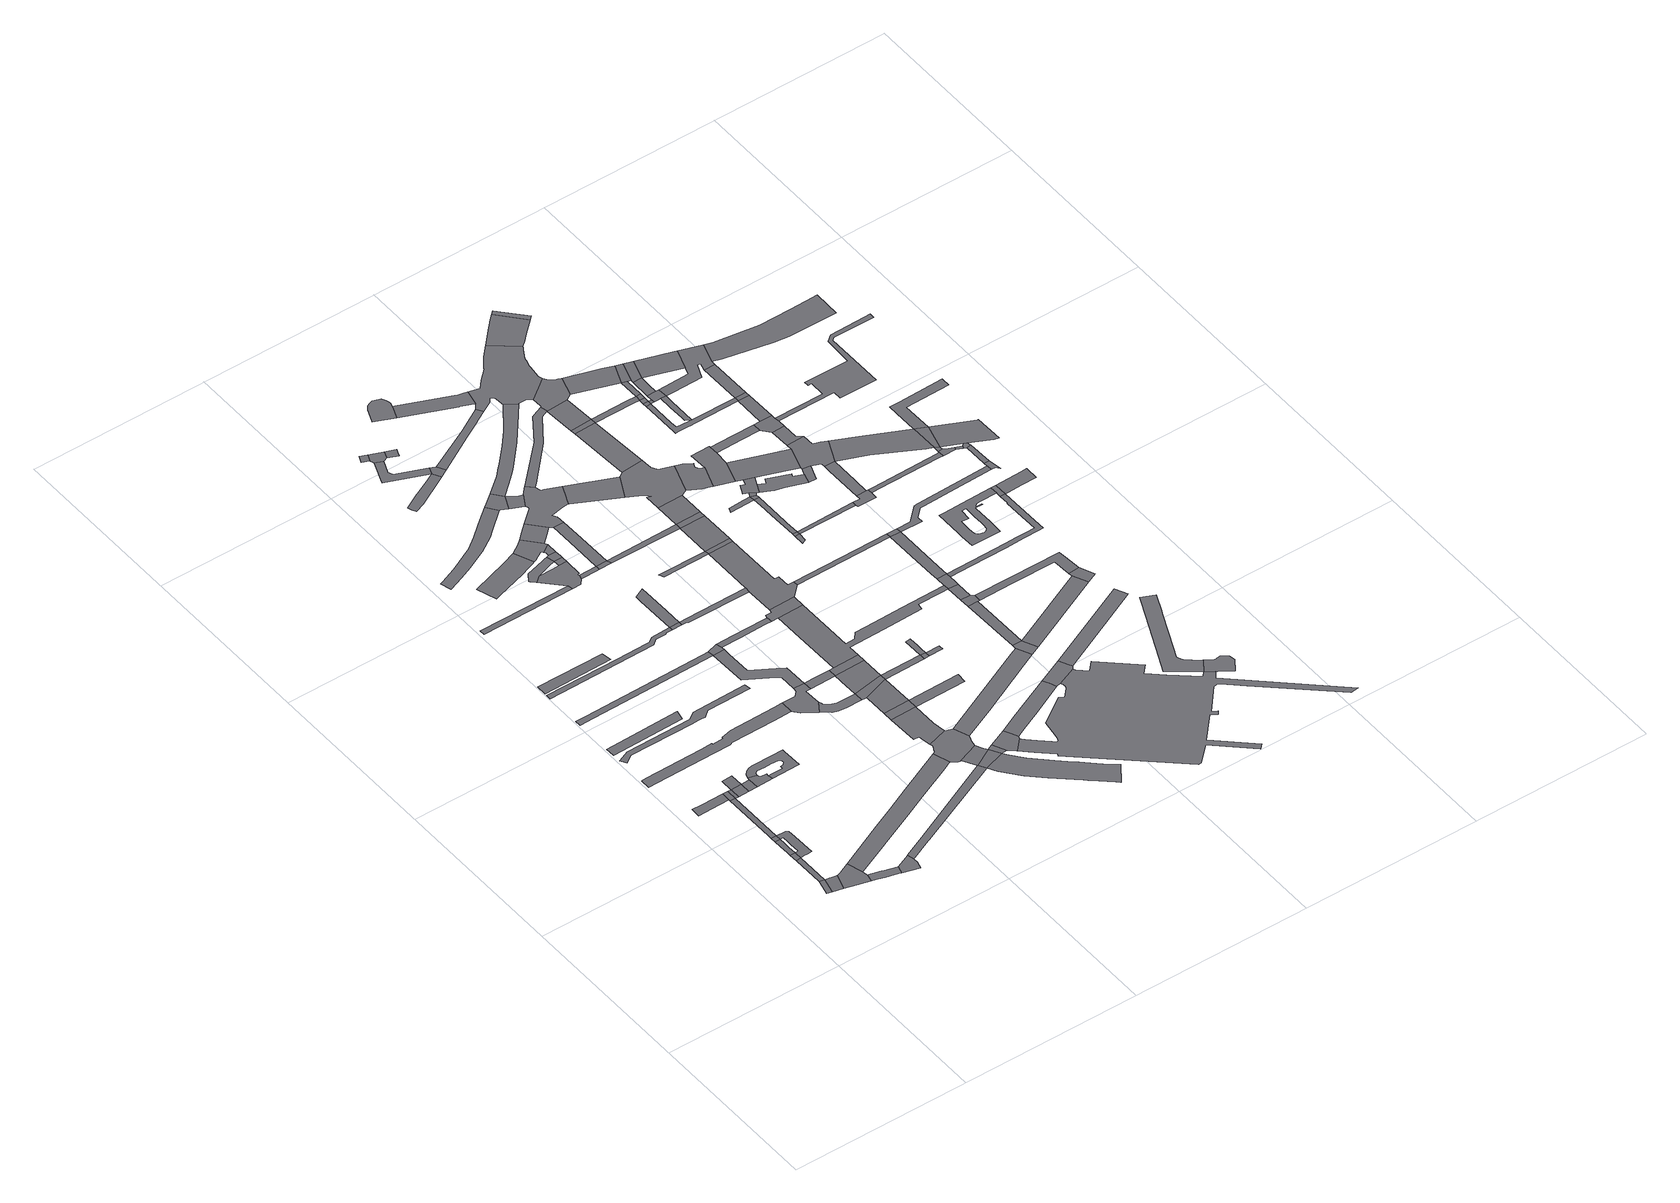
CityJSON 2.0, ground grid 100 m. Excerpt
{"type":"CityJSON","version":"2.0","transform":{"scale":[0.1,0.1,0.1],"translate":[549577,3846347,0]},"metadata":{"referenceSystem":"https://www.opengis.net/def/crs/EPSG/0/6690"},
"CityObjects":{
"road1":{"type":"Road","geometry":[{"type":"MultiSurface","lod":"1","boundaries":[[[0,1,2,3]]]}]},
"road2":{"type":"Road","attributes":{"RoadStructureAttribute.sectionType":"1"},"geometry":[{"type":"MultiSurface","lod":"1","boundaries":[[[4,5,6,3,2,7,8,9]]]}]},
"road3":{"type":"Road","attributes":{"RoadStructureAttribute.sectionType":"1"},"geometry":[{"type":"MultiSurface","lod":"1","boundaries":[[[10,11,0,3]]]}]},
"road4":{"type":"Road","geometry":[{"type":"MultiSurface","lod":"1","boundaries":[[[12,11,10,13]]]}]},
"road5":{"type":"Road","attributes":{"RoadStructureAttribute.sectionType":"1"},"geometry":[{"type":"MultiSurface","lod":"1","boundaries":[[[14,15,16,17,18,19,20,21,12,13]]]}]},
"road6":{"type":"Road","geometry":[{"type":"MultiSurface","lod":"1","boundaries":[[[22,23,24,9,8,25,26,27,28,29,30]]]}]},
"road7":{"type":"Road","geometry":[{"type":"MultiSurface","lod":"1","boundaries":[[[31,32,19,18]]]}]},
"road8":{"type":"Road","attributes":{"RoadStructureAttribute.sectionType":"1"},"geometry":[{"type":"MultiSurface","lod":"1","boundaries":[[[33,34,35,36,37,38]]]}]},
"road9":{"type":"Road","geometry":[{"type":"MultiSurface","lod":"1","boundaries":[[[39,40,41,42,43,44,45,31,18,46,47,48,49,50,13,10]]]}]},
"road10":{"type":"Road","attributes":{"RoadStructureAttribute.sectionType":"1"},"geometry":[{"type":"MultiSurface","lod":"1","boundaries":[[[51,52,53,32,31]]]}]},
"road11":{"type":"Road","geometry":[{"type":"MultiSurface","lod":"1","boundaries":[[[38,37,52,51,54]]]}]},
"road12":{"type":"Road","attributes":{"RoadStructureAttribute.sectionType":"1"},"geometry":[{"type":"MultiSurface","lod":"1","boundaries":[[[55,56,57,28,27,58,59,60,61,62]]]}]},
"road13":{"type":"Road","attributes":{"RoadStructureAttribute.sectionType":"1"},"geometry":[{"type":"MultiSurface","lod":"1","boundaries":[[[54,51,63,64]]]}]},
"road14":{"type":"Road","geometry":[{"type":"MultiSurface","lod":"1","boundaries":[[[64,63,65,66]]]}]},
"road15":{"type":"Road","geometry":[{"type":"MultiSurface","lod":"1","boundaries":[[[67,68,64,66]]]}]},
"road16":{"type":"Road","geometry":[{"type":"MultiSurface","lod":"1","boundaries":[[[69,70,71,72]]]}]},
"road17":{"type":"Road","attributes":{"RoadStructureAttribute.sectionType":"1"},"geometry":[{"type":"MultiSurface","lod":"1","boundaries":[[[66,65,73,74]]]}]},
"road18":{"type":"Road","geometry":[{"type":"MultiSurface","lod":"1","boundaries":[[[75,76,62,61,77,78,79]]]}]},
"road19":{"type":"Road","geometry":[{"type":"MultiSurface","lod":"1","boundaries":[[[80,74,73,81,82,83,84,85,86]]]}]},
"road20":{"type":"Road","attributes":{"RoadStructureAttribute.sectionType":"1"},"geometry":[{"type":"MultiSurface","lod":"1","boundaries":[[[87,88,89,90,91,92,93,94,95,96,97,98,99,100,101,102,103]]]}]},
"road21":{"type":"Road","geometry":[{"type":"MultiSurface","lod":"1","boundaries":[[[104,105,106,107]]]}]},
"road22":{"type":"Road","attributes":{"RoadStructureAttribute.sectionType":"1"},"geometry":[{"type":"MultiSurface","lod":"1","boundaries":[[[108,109,110,111,112,113,114,115,116,117,80,86,118,119,120,121,122,123,124,125,126,127,128,129,130,131,82,81]]]}]},
"road23":{"type":"Road","attributes":{"RoadStructureAttribute.sectionType":"1"},"geometry":[{"type":"MultiSurface","lod":"1","boundaries":[[[132,133,134,135,136,137,138,139,140,141,142,143,144]]]}]},
"road24":{"type":"Road","attributes":{"RoadStructureAttribute.sectionType":"1"},"geometry":[{"type":"MultiSurface","lod":"1","boundaries":[[[145,146,147,148,149,150,151]]]}]},
"road25":{"type":"Road","attributes":{"RoadStructureAttribute.sectionType":"1"},"geometry":[{"type":"MultiSurface","lod":"1","boundaries":[[[152,153,154,155,22,30,156,157,158,159]]]}]},
"road26":{"type":"Road","attributes":{"RoadStructureAttribute.sectionType":"1"},"geometry":[{"type":"MultiSurface","lod":"1","boundaries":[[[160,161,162,163,164,165,166,167,168,169,170,171,172]]]}]},
"road27":{"type":"Road","attributes":{"RoadStructureAttribute.sectionType":"1"},"geometry":[{"type":"MultiSurface","lod":"1","boundaries":[[[173,174,175,176,177]]]}]},
"road28":{"type":"Road","attributes":{"RoadStructureAttribute.sectionType":"1"},"geometry":[{"type":"MultiSurface","lod":"1","boundaries":[[[178,179,180,75,79,181,182,183,184,185,186]]]}]},
"road29":{"type":"Road","attributes":{"RoadStructureAttribute.sectionType":"1"},"geometry":[{"type":"MultiSurface","lod":"1","boundaries":[[[187,188,189,190,191,192,193,194,195,196,197]]]}]},
"road30":{"type":"Road","attributes":{"RoadStructureAttribute.sectionType":"1"},"geometry":[{"type":"MultiSurface","lod":"1","boundaries":[[[198,199,200,201,202,203,204,205,206,207,208,209,210,211,212]]]}]},
"road31":{"type":"Road","geometry":[{"type":"MultiSurface","lod":"1","boundaries":[[[213,214,215,216,217,218,219,220,221,222,223,224,225]]]}]},
"road32":{"type":"Road","geometry":[{"type":"MultiSurface","lod":"1","boundaries":[[[226,221,220,177,176,175,227,228,229,230,231,232,233]]]}]},
"road33":{"type":"Road","geometry":[{"type":"MultiSurface","lod":"1","boundaries":[[[234,235,236,87,103,237,238,239,240,241,242,243]]]}]},
"road34":{"type":"Road","geometry":[{"type":"MultiSurface","lod":"1","boundaries":[[[244,145,151,245,246]]]}]},
"road35":{"type":"Road","attributes":{"RoadStructureAttribute.sectionType":"1"},"geometry":[{"type":"MultiSurface","lod":"1","boundaries":[[[151,247,248,249,234,243,250,251,252,253,245]]]}]},
"road36":{"type":"Road","geometry":[{"type":"MultiSurface","lod":"1","boundaries":[[[254,160,172,255]]]}]},
"road37":{"type":"Road","geometry":[{"type":"MultiSurface","lod":"1","boundaries":[[[256,257,258,259,187,197,260,261,262,263,264,265,266,267]]]}]},
"road38":{"type":"Road","attributes":{"RoadStructureAttribute.sectionType":"1"},"geometry":[{"type":"MultiSurface","lod":"1","boundaries":[[[268,269,270,271,272,273,240,239,274,275,276,277,278,279]]]}]},
"road39":{"type":"Road","attributes":{"RoadStructureAttribute.sectionType":"1"},"geometry":[{"type":"MultiSurface","lod":"1","boundaries":[[[225,280,233,232,281]]]}]},
"road40":{"type":"Road","attributes":{"RoadStructureAttribute.sectionType":"1"},"geometry":[{"type":"MultiSurface","lod":"1","boundaries":[[[282,283,284,285,286,287,288,289,290,291]]]}]},
"road41":{"type":"Road","geometry":[{"type":"MultiSurface","lod":"1","boundaries":[[[292,213,225,281,293,294]]]}]},
"road42":{"type":"Road","geometry":[{"type":"MultiSurface","lod":"1","boundaries":[[[295,296,297,298,160,254]]]}]},
"road43":{"type":"Road","attributes":{"RoadStructureAttribute.sectionType":"1"},"geometry":[{"type":"MultiSurface","lod":"1","boundaries":[[[299,300,301,302,303]]]}]},
"road44":{"type":"Road","attributes":{"RoadStructureAttribute.sectionType":"1"},"geometry":[{"type":"MultiSurface","lod":"1","boundaries":[[[304,229,228,305,306,307]]]}]},
"road45":{"type":"Road","attributes":{"RoadStructureAttribute.sectionType":"1"},"geometry":[{"type":"MultiSurface","lod":"1","boundaries":[[[266,265,308,292,294]]]}]},
"road46":{"type":"Road","attributes":{"RoadStructureAttribute.sectionType":"1"},"geometry":[{"type":"MultiSurface","lod":"1","boundaries":[[[309,310,311,282,312,313,314,315]]]}]},
"road47":{"type":"Road","attributes":{"RoadStructureAttribute.sectionType":"1"},"geometry":[{"type":"MultiSurface","lod":"1","boundaries":[[[303,302,309,315,316,317]]]}]},
"road48":{"type":"Road","attributes":{"RoadStructureAttribute.sectionType":"1"},"geometry":[{"type":"MultiSurface","lod":"1","boundaries":[[[318,319,243,242,320,321]]]}]},
"road49":{"type":"Road","geometry":[{"type":"MultiSurface","lod":"1","boundaries":[[[322,323,256,267,324,325,326]]]}]},
"road50":{"type":"Road","geometry":[{"type":"MultiSurface","lod":"1","boundaries":[[[327,328,329,330,331,332,333,334,152,159,335,336,337,338,339,340,341,342,343,344,345]]]}]},
"road51":{"type":"Road","attributes":{"RoadStructureAttribute.sectionType":"1"},"geometry":[{"type":"MultiSurface","lod":"1","boundaries":[[[346,340,339,347,348,178,349]]]}]},
"road52":{"type":"Road","attributes":{"RoadStructureAttribute.sectionType":"1"},"geometry":[{"type":"MultiSurface","lod":"1","boundaries":[[[350,351,352,353,354,355,330,329]]]}]},
"road53":{"type":"Road","geometry":[{"type":"MultiSurface","lod":"1","boundaries":[[[304,307,356,357]]]}]},
"road54":{"type":"Road","geometry":[{"type":"MultiSurface","lod":"1","boundaries":[[[349,178,186,358]]]}]},
"road55":{"type":"Road","geometry":[{"type":"MultiSurface","lod":"1","boundaries":[[[359,360,361,317,316]]]}]},
"road56":{"type":"Road","attributes":{"RoadStructureAttribute.sectionType":"1"},"geometry":[{"type":"MultiSurface","lod":"1","boundaries":[[[362,363,244,246,364,365,366,367]]]}]},
"road57":{"type":"Road","geometry":[{"type":"MultiSurface","lod":"1","boundaries":[[[368,352,351,369]]]}]},
"road58":{"type":"Road","geometry":[{"type":"MultiSurface","lod":"1","boundaries":[[[370,371,198,212,372,373,374]]]}]},
"road59":{"type":"Road","attributes":{"RoadStructureAttribute.sectionType":"1"},"geometry":[{"type":"MultiSurface","lod":"1","boundaries":[[[375,376,377,378,304,357]]]}]},
"road60":{"type":"Road","geometry":[{"type":"MultiSurface","lod":"1","boundaries":[[[312,282,291,379,380]]]}]},
"road61":{"type":"Road","attributes":{"RoadStructureAttribute.sectionType":"1"},"geometry":[{"type":"MultiSurface","lod":"1","boundaries":[[[381,382,383,368,369]]]}]},
"road62":{"type":"Road","geometry":[{"type":"MultiSurface","lod":"1","boundaries":[[[384,279,278,385,382,381]]]}]},
"road63":{"type":"Road","attributes":{"RoadStructureAttribute.sectionType":"1"},"geometry":[{"type":"MultiSurface","lod":"1","boundaries":[[[386,254,255,387,388,389,390,391]]]}]},
"road64":{"type":"Road","attributes":{"RoadStructureAttribute.sectionType":"1"},"geometry":[{"type":"MultiSurface","lod":"1","boundaries":[[[392,349,358,393]]]}]},
"road65":{"type":"Road","attributes":{"RoadStructureAttribute.sectionType":"1"},"geometry":[{"type":"MultiSurface","lod":"1","boundaries":[[[321,394,395,279,384,396]]]}]},
"road66":{"type":"Road","geometry":[{"type":"MultiSurface","lod":"1","boundaries":[[[397,398,374,373,399,400]]]}]},
"road67":{"type":"Road","geometry":[{"type":"MultiSurface","lod":"1","boundaries":[[[401,318,321,396,402]]]}]},
"road68":{"type":"Road","attributes":{"RoadStructureAttribute.sectionType":"1"},"geometry":[{"type":"MultiSurface","lod":"1","boundaries":[[[403,404,405,406,407,408,409,410,411,358,186,412,413,414,415,416,417,418,419,420,421]]]}]},
"road69":{"type":"Road","geometry":[{"type":"MultiSurface","lod":"1","boundaries":[[[422,423,392,393,424,425,426]]]}]},
"road70":{"type":"Road","geometry":[{"type":"MultiSurface","lod":"1","boundaries":[[[427,400,399,428,429,430,431,432,322,326,377,376,433,434,435,436,437,438,439,440,441,442,443]]]}]},
"road71":{"type":"Road","geometry":[{"type":"MultiSurface","lod":"1","boundaries":[[[444,445,446,447,448,449,450,451,452,453,454]]]}]},
"road72":{"type":"Road","attributes":{"RoadStructureAttribute.sectionType":"1"},"geometry":[{"type":"MultiSurface","lod":"1","boundaries":[[[455,357,356,456,457,458]]]}]},
"road73":{"type":"Road","geometry":[{"type":"MultiSurface","lod":"1","boundaries":[[[459,460,461,462]]]}]},
"road74":{"type":"Road","geometry":[{"type":"MultiSurface","lod":"1","boundaries":[[[463,464,369,351]]]}]},
"road75":{"type":"Road","geometry":[{"type":"MultiSurface","lod":"1","boundaries":[[[465,466,467,367,366,468,469,470]]]}]},
"road76":{"type":"Road","attributes":{"RoadStructureAttribute.sectionType":"1"},"geometry":[{"type":"MultiSurface","lod":"1","boundaries":[[[384,381,471,472]]]}]},
"road77":{"type":"Road","attributes":{"RoadStructureAttribute.sectionType":"1"},"geometry":[{"type":"MultiSurface","lod":"1","boundaries":[[[473,474,475,476,477,478,380,379,479,480,481,482]]]}]},
"road78":{"type":"Road","attributes":{"RoadStructureAttribute.sectionType":"1"},"geometry":[{"type":"MultiSurface","lod":"1","boundaries":[[[483,484,485,486,487,488,370,374,489,490,491,492,493,494,495]]]}]},
"road79":{"type":"Road","attributes":{"RoadStructureAttribute.sectionType":"1"},"geometry":[{"type":"MultiSurface","lod":"1","boundaries":[[[440,439,438,437,496,497,498]]]}]},
"road80":{"type":"Road","geometry":[{"type":"MultiSurface","lod":"1","boundaries":[[[461,391,390,499,465,470,500,501,502,503,504,505]]]}]},
"road81":{"type":"Road","attributes":{"RoadStructureAttribute.sectionType":"1"},"geometry":[{"type":"MultiSurface","lod":"1","boundaries":[[[506,507,345,344,508,509,510,511]]]}]},
"road82":{"type":"Road","attributes":{"RoadStructureAttribute.sectionType":"1"},"geometry":[{"type":"MultiSurface","lod":"1","boundaries":[[[512,513,514,450,449,515,516,517,518,519,520,521,522]]]}]},
"road83":{"type":"Road","geometry":[{"type":"MultiSurface","lod":"1","boundaries":[[[472,471,523,524]]]}]},
"road84":{"type":"Road","attributes":{"RoadStructureAttribute.sectionType":"1"},"geometry":[{"type":"MultiSurface","lod":"1","boundaries":[[[525,526,527,528,529,423,422,426,530,531,532,533]]]}]},
"road85":{"type":"Road","geometry":[{"type":"MultiSurface","lod":"1","boundaries":[[[534,535,536,537,472,524]]]}]},
"road86":{"type":"Road","geometry":[{"type":"MultiSurface","lod":"1","boundaries":[[[462,461,505,538]]]}]},
"road87":{"type":"Road","attributes":{"RoadStructureAttribute.sectionType":"1"},"geometry":[{"type":"MultiSurface","lod":"1","boundaries":[[[539,540,541,542,543,544,427,443,545,546,547,548,549]]]}]},
"road88":{"type":"Road","attributes":{"RoadStructureAttribute.sectionType":"1"},"geometry":[{"type":"MultiSurface","lod":"1","boundaries":[[[550,551,524,523]]]}]},
"road89":{"type":"Road","attributes":{"RoadStructureAttribute.sectionType":"1"},"geometry":[{"type":"MultiSurface","lod":"1","boundaries":[[[458,462,538,552]]]}]},
"road90":{"type":"Road","geometry":[{"type":"MultiSurface","lod":"1","boundaries":[[[455,458,552,553]]]}]},
"road91":{"type":"Road","attributes":{"RoadStructureAttribute.sectionType":"1"},"geometry":[{"type":"MultiSurface","lod":"1","boundaries":[[[468,554,401,402,555,556,557,558,559,560,561,562,563,564,565,566,469]]]}]},
"road92":{"type":"Road","attributes":{"RoadStructureAttribute.sectionType":"1"},"geometry":[{"type":"MultiSurface","lod":"1","boundaries":[[[567,455,553,568]]]}]},
"road93":{"type":"Road","geometry":[{"type":"MultiSurface","lod":"1","boundaries":[[[569,570,571,572,573,574,575,498,497,576,577,578,579,567,568,580,581]]]}]},
"road94":{"type":"Road","attributes":{"RoadStructureAttribute.sectionType":"1"},"geometry":[{"type":"MultiSurface","lod":"1","boundaries":[[[582,583,573,572]]]}]},
"road95":{"type":"Road","geometry":[{"type":"MultiSurface","lod":"1","boundaries":[[[584,585,527,526,525,533,586,587,588]]]}]},
"road96":{"type":"Road","attributes":{"RoadStructureAttribute.sectionType":"1"},"geometry":[{"type":"MultiSurface","lod":"1","boundaries":[[[501,500,589,590]]]}]},
"road97":{"type":"Road","geometry":[{"type":"MultiSurface","lod":"1","boundaries":[[[591,592,593,594]]]}]},
"road98":{"type":"Road","geometry":[{"type":"MultiSurface","lod":"1","boundaries":[[[595,596,583,582]]]}]},
"road99":{"type":"Road","geometry":[{"type":"MultiSurface","lod":"1","boundaries":[[[597,598,594,593]]]}]},
"road100":{"type":"Road","geometry":[{"type":"MultiSurface","lod":"1","boundaries":[[[599,600,601,602,603,604]]]}]},
"road101":{"type":"Road","attributes":{"RoadStructureAttribute.sectionType":"1"},"geometry":[{"type":"MultiSurface","lod":"1","boundaries":[[[605,606,596,595]]]}]},
"road102":{"type":"Road","geometry":[{"type":"MultiSurface","lod":"1","boundaries":[[[607,608,506,511,609]]]}]},
"road103":{"type":"Road","attributes":{"RoadStructureAttribute.sectionType":"1"},"geometry":[{"type":"MultiSurface","lod":"1","boundaries":[[[610,611,612,613,614,615,616,617,618,581,580,619,620,621,622]]]}]},
"road104":{"type":"Road","geometry":[{"type":"MultiSurface","lod":"1","boundaries":[[[623,624,625,626,627,628,522,521,473,482,629,630,631,632,633,634,483,495,635,636,637,638,639,640,641,642,643,644,645,646,647,648]]]}]},
"road105":{"type":"Road","attributes":{"RoadStructureAttribute.sectionType":"1"},"geometry":[{"type":"MultiSurface","lod":"1","boundaries":[[[604,649,650,598,597,651,652,653]]]}]},
"road106":{"type":"Road","attributes":{"RoadStructureAttribute.sectionType":"1"},"geometry":[{"type":"MultiSurface","lod":"1","boundaries":[[[654,655,608,607]]]}]},
"road107":{"type":"Road","geometry":[{"type":"MultiSurface","lod":"1","boundaries":[[[599,604,653,656,657]]]}]},
"road108":{"type":"Road","geometry":[{"type":"MultiSurface","lod":"1","boundaries":[[[658,659,660,661,662,639,638,637,663,664,539,549,606,605,665,666,667]]]}]},
"road109":{"type":"Road","attributes":{"RoadStructureAttribute.sectionType":"1"},"geometry":[{"type":"MultiSurface","lod":"1","boundaries":[[[668,599,657,669]]]}]},
"road110":{"type":"Road","geometry":[{"type":"MultiSurface","lod":"1","boundaries":[[[670,671,672,673,674,675,676,587,586,677,678,679,680,681,682,683,684,685,686,687,688,689,690,425,424,691,692,693,694,695,696,697,698,699,700,701,702,703,704,705,706,707,708,709,710,711,712,713]]]}]},
"road111":{"type":"Road","geometry":[{"type":"MultiSurface","lod":"1","boundaries":[[[714,715,655,654,716,717]]]}]},
"road112":{"type":"Road","attributes":{"RoadStructureAttribute.sectionType":"1"},"geometry":[{"type":"MultiSurface","lod":"1","boundaries":[[[718,719,622,621,720,721,722,723]]]}]},
"road113":{"type":"Road","geometry":[{"type":"MultiSurface","lod":"1","boundaries":[[[724,725,726,727,668,669,728,729,730]]]}]},
"road114":{"type":"Road","attributes":{"RoadStructureAttribute.sectionType":"1"},"geometry":[{"type":"MultiSurface","lod":"1","boundaries":[[[560,715,714,731]]]}]},
"road115":{"type":"Road","geometry":[{"type":"MultiSurface","lod":"1","boundaries":[[[732,733,561,560,731,734,735]]]}]},
"road116":{"type":"Road","attributes":{"RoadStructureAttribute.sectionType":"1"},"geometry":[{"type":"MultiSurface","lod":"1","boundaries":[[[736,597,593,737]]]}]},
"road117":{"type":"Road","attributes":{"RoadStructureAttribute.sectionType":"1"},"geometry":[{"type":"MultiSurface","lod":"1","boundaries":[[[738,739,595,582,740,741]]]}]},
"road118":{"type":"Road","attributes":{"RoadStructureAttribute.sectionType":"1"},"geometry":[{"type":"MultiSurface","lod":"1","boundaries":[[[589,742,743,733,732,744,745,746]]]}]},
"road119":{"type":"Road","geometry":[{"type":"MultiSurface","lod":"1","boundaries":[[[747,748,749,750,729,728,751,752,753,754]]]}]},
"road120":{"type":"Road","attributes":{"RoadStructureAttribute.sectionType":"1"},"geometry":[{"type":"MultiSurface","lod":"1","boundaries":[[[755,667,666,756,757,758,759]]]}]},
"road121":{"type":"Road","geometry":[{"type":"MultiSurface","lod":"1","boundaries":[[[590,589,746,760]]]}]},
"road122":{"type":"Road","geometry":[{"type":"MultiSurface","lod":"1","boundaries":[[[761,721,720,724,730,762,763,764]]]}]},
"road123":{"type":"Road","geometry":[{"type":"MultiSurface","lod":"1","boundaries":[[[765,766,767,768]]]}]},
"road124":{"type":"Road","attributes":{"RoadStructureAttribute.sectionType":"1"},"geometry":[{"type":"MultiSurface","lod":"1","boundaries":[[[769,607,609,770]]]}]},
"road125":{"type":"Road","attributes":{"RoadStructureAttribute.sectionType":"1"},"geometry":[{"type":"MultiSurface","lod":"1","boundaries":[[[771,772,773,623,648,774,775,776]]]}]},
"road126":{"type":"Road","attributes":{"RoadStructureAttribute.sectionType":"1"},"geometry":[{"type":"MultiSurface","lod":"1","boundaries":[[[741,766,765,777]]]}]},
"road127":{"type":"Road","geometry":[{"type":"MultiSurface","lod":"1","boundaries":[[[738,741,777,778]]]}]},
"road128":{"type":"Road","attributes":{"RoadStructureAttribute.sectionType":"1"},"geometry":[{"type":"MultiSurface","lod":"1","boundaries":[[[779,585,584,588,780]]]}]},
"road129":{"type":"Road","geometry":[{"type":"MultiSurface","lod":"1","boundaries":[[[765,768,781,782]]]}]},
"road130":{"type":"Road","attributes":{"RoadStructureAttribute.sectionType":"1"},"geometry":[{"type":"MultiSurface","lod":"1","boundaries":[[[758,738,778,783]]]}]},
"road131":{"type":"Road","geometry":[{"type":"MultiSurface","lod":"1","boundaries":[[[784,785,786,787,788,789,790,791]]]}]},
"road132":{"type":"Road","attributes":{"RoadStructureAttribute.sectionType":"1"},"geometry":[{"type":"MultiSurface","lod":"1","boundaries":[[[792,793,723,722,794,795]]]}]},
"road133":{"type":"Road","geometry":[{"type":"MultiSurface","lod":"1","boundaries":[[[796,754,753,797,798]]]}]},
"road134":{"type":"Road","geometry":[{"type":"MultiSurface","lod":"1","boundaries":[[[799,782,781,800,784,791,801,802]]]}]},
"road135":{"type":"Road","geometry":[{"type":"MultiSurface","lod":"1","boundaries":[[[803,804,805,806,736,737,807,808,809]]]}]},
"road136":{"type":"Road","attributes":{"RoadStructureAttribute.sectionType":"1"},"geometry":[{"type":"MultiSurface","lod":"1","boundaries":[[[810,811,812,717,716,813,814,815,816]]]}]},
"road137":{"type":"Road","geometry":[{"type":"MultiSurface","lod":"1","boundaries":[[[817,799,802,818,819]]]}]},
"road138":{"type":"Road","geometry":[{"type":"MultiSurface","lod":"1","boundaries":[[[759,758,783,820,821]]]}]},
"road139":{"type":"Road","geometry":[{"type":"MultiSurface","lod":"1","boundaries":[[[822,771,776,823]]]}]},
"road140":{"type":"Road","attributes":{"RoadStructureAttribute.sectionType":"1"},"geometry":[{"type":"MultiSurface","lod":"1","boundaries":[[[824,825,826,827,828,829,768,767,830,831,832,833,834,835,836,837,838,789]]]}]},
"road141":{"type":"Road","geometry":[{"type":"MultiSurface","lod":"1","boundaries":[[[821,820,817,819,839]]]}]},
"road142":{"type":"Road","attributes":{"RoadStructureAttribute.sectionType":"1"},"geometry":[{"type":"MultiSurface","lod":"1","boundaries":[[[840,841,842,843,805,804]]]}]},
"road143":{"type":"Road","attributes":{"RoadStructureAttribute.sectionType":"1"},"geometry":[{"type":"MultiSurface","lod":"1","boundaries":[[[844,845,846,847,848,849,850,713,851,852,853,854,855,856,857,858,859,860]]]}]},
"road144":{"type":"Road","geometry":[{"type":"MultiSurface","lod":"1","boundaries":[[[861,862,863,851,713,712,864,865,866,867,868]]]}]},
"road145":{"type":"Road","geometry":[{"type":"MultiSurface","lod":"1","boundaries":[[[869,870,871,872,764,763,796,798,873,842,841,874]]]}]},
"road146":{"type":"Road","attributes":{"RoadStructureAttribute.sectionType":"1"},"geometry":[{"type":"MultiSurface","lod":"1","boundaries":[[[875,876,877,878,879,880,881,882,883,884,732,735,885,886,887,888,889,890,891]]]}]},
"road147":{"type":"Road","geometry":[{"type":"MultiSurface","lod":"1","boundaries":[[[892,893,792,795,894,895,896,897,898]]]}]},
"road148":{"type":"Road","attributes":{"RoadStructureAttribute.sectionType":"1"},"geometry":[{"type":"MultiSurface","lod":"1","boundaries":[[[894,872,871,899,895]]]}]},
"road149":{"type":"Road","geometry":[{"type":"MultiSurface","lod":"1","boundaries":[[[900,839,819,901,902]]]}]},
"road150":{"type":"Road","attributes":{"RoadStructureAttribute.sectionType":"1"},"geometry":[{"type":"MultiSurface","lod":"1","boundaries":[[[903,837,893,892,898,904]]]}]},
"road151":{"type":"Road","geometry":[{"type":"MultiSurface","lod":"1","boundaries":[[[816,815,769,770,905]]]}]},
"road152":{"type":"Road","attributes":{"RoadStructureAttribute.sectionType":"1"},"geometry":[{"type":"MultiSurface","lod":"1","boundaries":[[[902,901,906,907,801,791,908,909,910,911,912,913,914,915]]]}]},
"road153":{"type":"Road","geometry":[{"type":"MultiSurface","lod":"1","boundaries":[[[916,917,838,837,903,904,918]]]}]},
"road154":{"type":"Road","attributes":{"RoadStructureAttribute.sectionType":"1"},"geometry":[{"type":"MultiSurface","lod":"1","boundaries":[[[919,920,921,922,923,760,746,924,925,926,927,928,929]]]}]},
"road155":{"type":"Road","geometry":[{"type":"MultiSurface","lod":"1","boundaries":[[[930,931,932,933,934,935,936,937,938,939,940,941,942,943,944,945,946,947,948],[949,950,951,952,953,954,955,956,957,958,959,960,961,962,963,964,965,966,967]]]}]},
"road156":{"type":"Road","attributes":{"RoadStructureAttribute.sectionType":"1"},"geometry":[{"type":"MultiSurface","lod":"1","boundaries":[[[912,838,917,916,918,913]]]}]},
"road157":{"type":"Road","attributes":{"RoadStructureAttribute.sectionType":"1"},"geometry":[{"type":"MultiSurface","lod":"1","boundaries":[[[968,969,970,803,809,971,972,973]]]}]},
"road158":{"type":"Road","attributes":{"RoadStructureAttribute.sectionType":"1"},"geometry":[{"type":"MultiSurface","lod":"1","boundaries":[[[974,874,841,975,976,977,978]]]}]},
"road159":{"type":"Road","geometry":[{"type":"MultiSurface","lod":"1","boundaries":[[[979,933,932,980,876,875,891]]]}]},
"road160":{"type":"Road","attributes":{"RoadStructureAttribute.sectionType":"1"},"geometry":[{"type":"MultiSurface","lod":"1","boundaries":[[[977,981,982,983]]]}]},
"road161":{"type":"Road","geometry":[{"type":"MultiSurface","lod":"1","boundaries":[[[981,968,973,984,985,986,982]]]}]},
"road162":{"type":"Road","attributes":{"RoadStructureAttribute.sectionType":"1"},"geometry":[{"type":"MultiSurface","lod":"1","boundaries":[[[987,988,979,891,989,990,991]]]}]},
"road163":{"type":"Road","geometry":[{"type":"MultiSurface","lod":"1","boundaries":[[[978,977,983,992]]]}]},
"road164":{"type":"Road","geometry":[{"type":"MultiSurface","lod":"1","boundaries":[[[993,994,919,929,995,996]]]}]},
"road165":{"type":"Road","attributes":{"RoadStructureAttribute.sectionType":"1"},"geometry":[{"type":"MultiSurface","lod":"1","boundaries":[[[985,984,997,998]]]}]},
"road166":{"type":"Road","attributes":{"RoadStructureAttribute.sectionType":"1"},"geometry":[{"type":"MultiSurface","lod":"1","boundaries":[[[999,1000,994,993]]]}]},
"road167":{"type":"Road","geometry":[{"type":"MultiSurface","lod":"1","boundaries":[[[1001,998,997,1000,999,1002]]]}]},
"road168":{"type":"Road","attributes":{"RoadStructureAttribute.sectionType":"1"},"geometry":[{"type":"MultiSurface","lod":"1","boundaries":[[[1003,1004,1005,1006,1007,1008,1009,1010,1011,897,896,1012,1013,1014,1015,1016,1017,1018]]]}]},
"road169":{"type":"Road","geometry":[{"type":"MultiSurface","lod":"1","boundaries":[[[1019,992,983,1001,1002,1020,1021,1022,1023]]]}]},
"road170":{"type":"Road","attributes":{"RoadStructureAttribute.sectionType":"1"},"geometry":[{"type":"MultiSurface","lod":"1","boundaries":[[[1024,1025,1026,1027,915,914,1028,1029,1030,1031,1032,1033]]]}]},
"road171":{"type":"Road","attributes":{"RoadStructureAttribute.sectionType":"1"},"geometry":[{"type":"MultiSurface","lod":"1","boundaries":[[[1034,1035,1036,1037,978,992,1038,1039]]]}]}
},
"vertices":[
[274,520,0],[253,433,0],[280,427,0],[301,514,0],
[353,503,0],[344,504,0],[327,508,0],[305,421,0],[337,411,0],[365,503,0],
[299,702,0],[272,696,0],
[271,745,0],[299,745,0],
[299,775,0],[298,794,0],[298,808,0],[298,834,0],[298,862,0],[270,862,0],[271,819,0],[271,768,0],
[451,538,0],[388,509,0],[376,505,0],[372,402,0],[401,394,0],[471,376,0],[480,420,0],[480,425,0],[477,450,0],
[298,892,0],[270,892,0],
[149,1272,0],[89,1272,0],[89,1220,0],[166,1222,0],[267,1224,0],[267,1272,0],
[324,705,0],[343,705,0],[367,706,0],[366,800,0],[365,863,0],[363,881,0],[353,890,0],[318,863,0],[318,823,0],[318,803,0],[319,774,0],[319,745,0],
[297,1212,0],[267,1212,0],[270,917,0],
[297,1272,0],
[629,377,0],[555,399,0],[552,400,0],[496,370,0],[540,357,0],[606,339,0],[620,335,0],[631,377,0],
[317,1213,0],[316,1272,0],
[377,1214,0],[376,1273,0],
[375,1346,0],[318,1345,0],
[423,1801,0],[435,1856,0],[13,1844,0],[14,1792,0],
[427,1214,0],[426,1274,0],
[714,415,0],[679,399,0],[712,310,0],[723,352,0],[723,377,0],
[429,1291,0],[520,1216,0],[514,1244,0],[515,1259,0],[491,1259,0],[479,1264,0],[474,1277,0],
[865,1605,0],[819,1604,0],[560,1600,0],[498,1586,0],[498,1575,0],[433,1573,0],[433,1581,0],[370,1580,0],[46,1575,0],[16,1574,0],[16,1517,0],[65,1517,0],[405,1521,0],[499,1522,0],[514,1529,0],[760,1532,0],[866,1533,0],
[398,2328,0],[388,2383,0],[8,2382,0],[9,2324,0],
[672,1218,0],[677,1219,0],[676,1334,0],[675,1346,0],[608,1345,0],[510,1344,0],[493,1344,0],[471,1341,0],[451,1329,0],[438,1314,0],[478,1294,0],[491,1302,0],[536,1302,0],[573,1303,0],[586,1303,0],[605,1301,0],[613,1300,0],[626,1291,0],[629,1276,0],[616,1263,0],[599,1260,0],[599,1253,0],[599,1245,0],[535,1245,0],
[79,1743,0],[446,1744,0],[446,1746,0],[501,1747,0],[516,1744,0],[554,1775,0],[806,1777,0],[798,1810,0],[491,1804,0],[449,1776,0],[79,1772,0],[14,1744,0],[36,1712,0],
[798,2095,0],[763,2094,0],[69,2085,0],[11,2084,0],[11,2052,0],[88,2053,0],[801,2062,0],
[1228,901,0],[976,784,0],[839,719,0],[713,661,0],[882,633,0],[1008,694,0],[1209,787,0],[1257,811,0],
[751,2337,0],[641,2333,0],[613,2313,0],[596,2313,0],[433,2312,0],[9,2312,0],[9,2282,0],[472,2286,0],[619,2288,0],[648,2311,0],[708,2309,0],[716,2316,0],[751,2317,0],
[23,2852,0],[24,2822,0],[541,2825,0],[541,2832,0],[540,2852,0],
[1348,711,0],[841,474,0],[717,417,0],[727,379,0],[730,380,0],[850,435,0],[858,438,0],[1369,670,0],[1371,671,0],
[465,3186,0],[392,3159,0],[179,3090,0],[215,2982,0],[232,2987,0],[247,2992,0],[300,3009,0],[418,3046,0],[456,3059,0],[491,3072,0],[509,3080,0],
[546,3518,0],[510,3489,0],[452,3443,0],[383,3386,0],[315,3337,0],[175,3266,0],[83,3229,0],[66,3224,0],[83,3161,0],[166,3194,0],[244,3228,0],[355,3281,0],[443,3339,0],[478,3368,0],[589,3463,0],
[574,3070,0],[561,3066,0],[548,3063,0],[509,3051,0],[436,3031,0],[407,2988,0],[413,2981,0],[435,2960,0],[467,2989,0],[539,3012,0],[547,3015,0],[550,3016,0],[586,3027,0],
[552,2989,0],[593,2825,0],[616,2853,0],[623,2880,0],[623,2890,0],[633,2890,0],[633,2990,0],[589,2990,0],
[968,1653,0],[967,1631,0],[943,1606,0],[896,1498,0],[950,1462,0],[967,1451,0],[1006,1509,0],[1003,1602,0],[1031,1602,0],[1030,1652,0],
[858,2113,0],[866,2063,0],[866,2080,0],
[805,1847,0],[947,1762,0],[969,1749,0],[1028,1787,0],[988,1811,0],[868,1883,0],[866,2026,0],
[808,2340,0],[808,2317,0],
[544,3241,0],[524,3224,0],[520,3221,0],[494,3204,0],[521,3085,0],[525,3087,0],[543,3096,0],[552,3102,0],[575,3117,0],[584,3105,0],[633,3138,0],[622,3153,0],
[1156,1451,0],[1074,1450,0],[1052,1460,0],[1029,1472,0],[1014,1489,0],[1013,1492,0],[992,1434,0],[1017,1414,0],[1045,1402,0],[1087,1398,0],[1179,1397,0],[1179,1451,0],
[587,3021,0],[633,3027,0],
[483,3853,0],[434,3826,0],[345,3783,0],[343,3783,0],[252,3733,0],[262,3712,0],[273,3690,0],[326,3710,0],[479,3791,0],[509,3808,0],
[591,3075,0],[633,3043,0],[633,3075,0],
[807,2441,0],[805,2627,0],[750,2601,0],[750,2563,0],
[282,4154,0],[274,4135,0],[265,4113,0],[303,4097,0],[320,4139,0],
[725,2881,0],[713,2854,0],[713,2856,0],[725,2856,0],
[591,3095,0],
[312,4074,0],[263,3951,0],[259,3943,0],[499,3892,0],[336,3960,0],[325,3985,0],[354,4057,0],
[378,4067,0],[395,4109,0],
[1177,1653,0],[1084,1653,0],[1088,1604,0],[1178,1606,0],
[628,3316,0],[584,3277,0],[649,3175,0],[685,3209,0],[705,3228,0],
[1384,988,0],[1368,992,0],[1364,993,0],[1255,960,0],[1257,949,0],[1258,942,0],[1248,923,0],[1240,906,0],[1269,802,0],[1289,787,0],[1292,785,0],[1297,783,0],[1305,787,0],[1418,829,0],[1423,859,0],[1424,865,0],[1429,877,0],[1437,896,0],[1405,983,0],
[1437,789,0],[1339,726,0],[1344,717,0],[1453,769,0],
[1355,1071,0],[1353,1208,0],[1209,1206,0],[1211,1034,0],[1244,1034,0],[1247,1004,0],
[797,2857,0],[788,2882,0],
[1486,709,0],
[435,4044,0],[444,4066,0],[452,4086,0],
[1135,2115,0],[959,2114,0],[974,2082,0],[1125,2085,0],[1161,2085,0],[1160,2116,0],
[1209,1261,0],[1353,1263,0],
[621,3578,0],[567,3534,0],[595,3461,0],[630,3444,0],[666,3522,0],
[784,3115,0],[782,3215,0],[724,3214,0],[725,3087,0],
[556,3834,0],[530,3879,0],
[1351,1445,0],[1207,1396,0],[1207,1384,0],
[1351,1478,0],[1198,1396,0],
[854,2340,0],[831,2317,0],[843,2312,0],[867,2312,0],[1198,2311,0],[1200,2341,0],
[1485,784,0],[1519,712,0],
[1178,1566,0],[1178,1554,0],[1350,1607,0],
[724,3484,0],[687,3508,0],[703,3410,0],[742,3479,0],
[1205,1654,0],[1349,1655,0],
[1890,313,0],[1869,331,0],[1824,367,0],[1783,407,0],[1743,446,0],[1702,481,0],[1656,523,0],[1561,615,0],[1506,681,0],[1400,621,0],[1481,524,0],[1563,445,0],[1687,332,0],[1703,318,0],[1742,284,0],[1802,231,0],[1811,223,0],[1821,214,0],[1891,312,0],
[1603,795,0],[1586,831,0],[1555,679,0],[1614,743,0],[1621,756,0],
[784,3522,0],[708,3408,0],[710,3407,0],[710,3392,0],[709,3388,0],[700,3379,0],[781,3262,0],[767,3286,0],[773,3287,0],[844,3299,0],[876,3304,0],[891,3339,0],[892,3341,0],[924,3416,0],[843,3450,0],[828,3456,0],[819,3487,0],
[559,4422,0],[539,4417,0],[520,4406,0],[504,4384,0],[472,4305,0],[582,4260,0],[613,4336,0],[619,4359,0],[615,4377,0],[612,4387,0],[600,4407,0],
[1200,2886,0],[798,2857,0],[798,2855,0],[1198,2853,0],
[927,2658,0],[938,2631,0],[1200,2633,0],[1197,2656,0],
[1644,1211,0],[1646,1266,0],
[1200,2153,0],[1200,2134,0],[1162,2133,0],[1200,2086,0],[1347,2087,0],[1346,2155,0],
[1584,1449,0],[1584,1480,0],
[915,4084,0],[861,4053,0],[776,4004,0],[763,3997,0],[751,3991,0],[571,3899,0],[770,3956,0],[868,4011,0],[881,4019,0],[935,4049,0],
[1038,4034,0],[931,3886,0],[864,3807,0],[781,3718,0],[747,3684,0],[720,3657,0],[732,3580,0],[777,3619,0],[796,3637,0],[820,3661,0],[933,3785,0],[1052,3933,0],[1099,3993,0],
[880,3301,0],[1115,3179,0],[1181,3306,0],
[1198,2295,0],[1407,2211,0],[1407,2240,0],[1371,2240,0],[1371,2310,0],[1345,2310,0],[1343,2634,0],
[1971,1247,0],[1931,1229,0],[1561,953,0],[1614,979,0],[1932,1131,0],[2009,1167,0],
[930,4208,0],[907,4213,0],[893,4219,0],[862,4145,0],[866,4144,0],[878,4139,0],[880,4138,0],[892,4133,0],[930,4117,0],[937,4114,0],[957,4202,0],
[1614,1450,0],[1614,1478,0],
[1953,964,0],[1952,966,0],[1939,995,0],[1683,876,0],[1628,851,0],[1632,761,0],[1669,779,0],[1773,828,0],[1972,924,0],
[1613,1520,0],[1614,1540,0],[1613,1598,0],[1583,1595,0],
[1343,2657,0],
[1168,3912,0],[1111,3888,0],[1103,3884,0],[1101,3883,0],[999,3736,0],[804,3541,0],[839,3508,0],[1029,3706,0],[1134,3855,0],[1135,3856,0],[1177,3874,0],
[1694,1451,0],[1694,1477,0],
[1342,2854,0],
[1341,2887,0],
[1202,1916,0],[1349,1720,0],[1552,1724,0],[1779,1729,0],[1783,1764,0],[1921,1764,0],[1961,1764,0],[1961,1796,0],[1712,1792,0],[1546,1790,0],[1431,1788,0],[1401,1753,0],[1349,1753,0],
[1199,3028,0],[1340,3029,0],
[1358,3239,0],[1351,3249,0],[1337,3270,0],[1333,3333,0],[1209,3325,0],[1196,3316,0],[1183,3307,0],[1194,3138,0],[1197,3134,0],[1221,3109,0],[1198,3118,0],[1374,3046,0],[1432,3213,0],
[1311,3674,0],[1189,3667,0],
[2102,1015,0],[2081,1061,0],[1994,929,0],[2104,975,0],[2114,990,0],
[1954,2214,0],[1954,2240,0],
[1599,2427,0],[1624,2438,0],[1626,2485,0],[1599,2485,0],
[1309,3702,0],[1187,3695,0],
[1626,2505,0],[1599,2505,0],
[1590,2830,0],[1523,2827,0],[1513,2827,0],[1465,2826,0],[1453,2798,0],[1593,2800,0],
[1298,3877,0],[1177,3872,0],
[2026,1273,0],[1971,1272,0],[2064,1193,0],
[1531,3124,0],[1519,3129,0],[1512,3133,0],[1510,3137,0],[1506,3150,0],[1505,3151,0],[1505,3155,0],[1514,3172,0],[1472,3199,0],[1443,3010,0],[1470,3001,0],[1495,2992,0],[1540,3120,0],
[1216,4408,0],[1161,4351,0],[1116,4289,0],[1109,4279,0],[1056,4228,0],[1018,4188,0],[996,4083,0],[1001,4090,0],[1013,4106,0],[1033,4094,0],[1037,4048,0],[1038,4039,0],[1101,3996,0],[1142,3996,0],[1171,3976,0],[1257,4040,0],[1293,4067,0],[1286,4090,0],[1293,4163,0],[1296,4172,0],[1306,4212,0],[1309,4225,0],[1327,4260,0],[1342,4282,0],[1345,4287,0],[1352,4298,0],
[1596,2752,0],[1597,2667,0],[1623,2588,0],[1623,2600,0],[1623,2800,0],
[2022,1614,0],[1964,1613,0],
[1623,2810,0],[1621,2820,0],
[1354,4017,0],[1351,4018,0],[1333,4023,0],[1327,4028,0],[1310,4043,0],[1174,3921,0],[1174,3915,0],[1301,3879,0],[1331,3899,0],[1367,4012,0],
[1605,2855,0],[1630,2833,0],
[2563,565,0],[2432,679,0],[2351,750,0],[2393,793,0],[2204,964,0],[2159,916,0],[2109,963,0],[2004,917,0],[2005,899,0],[1997,884,0],[1955,839,0],[1932,856,0],[1779,755,0],[1773,719,0],[1760,635,0],[1752,619,0],[1745,617,0],[1725,635,0],[1673,683,0],[1631,721,0],[1626,728,0],[1616,624,0],[1698,549,0],[1691,536,0],[1747,486,0],[2185,94,0],[2202,97,0],[2292,180,0],[2483,4,0],[2506,29,0],[2314,208,0],[2430,336,0],[2465,314,0],[2478,334,0],[2450,351,0],[2561,478,0],[2581,483,0],[2599,475,0],[2692,389,0],[3058,60,0],[3102,66,0],[2606,523,0],[2632,557,0],[2586,589,0],
[2017,1669,0],[1963,1668,0],[2034,1614,0],[2035,1654,0],
[1644,3221,0],[1537,3219,0],[1598,2956,0],[1642,3084,0],[1645,3165,0],[1644,3213,0],
[1635,2943,0],[1625,2910,0],[1600,2920,0],[1575,2865,0],[1644,2827,0],[1667,2878,0],[1690,2924,0],
[2017,1763,0],
[2018,1852,0],[1960,1851,0],[2018,1791,0],[2018,1824,0],
[1956,2509,0],[1956,2486,0],
[1574,3704,0],[1520,3704,0],[1538,3672,0],[1570,3672,0],
[1957,2008,0],[1959,1897,0],[2017,1922,0],[2016,2015,0],[2014,2212,0],
[1833,2822,0],[1843,2840,0],[1722,2886,0],[1708,2858,0],[1711,2796,0],[1763,2782,0],[1871,2743,0],[1886,2800,0],
[1560,3951,0],[1332,3900,0],[1561,3825,0],[1573,3821,0],[1618,3933,0],
[2014,2240,0],
[1914,2988,0],[1844,2869,0],[1901,2847,0],[1944,2978,0],
[1600,3642,0],[1570,3642,0],[1570,3618,0],[1598,3622,0],
[2481,1487,0],[2519,1407,0],
[1364,4560,0],[1336,4534,0],[1271,4468,0],[1381,4324,0],[1416,4356,0],[1489,4423,0],
[1600,3672,0],
[1600,3704,0],
[2588,1297,0],[2619,1230,0],
[1618,3622,0],[1617,3640,0],
[1601,3812,0],
[1658,3623,0],[1658,3547,0],[1659,3454,0],[1659,3435,0],[1672,3428,0],[1687,3418,0],[1687,3574,0],[1688,3620,0],
[1899,3215,0],[1773,3214,0],[1796,3167,0],[1899,3168,0],
[1903,2838,0],[1914,2741,0],[1948,2829,0],
[1618,3676,0],[1648,3623,0],[1686,3676,0],[1667,3675,0],
[2066,2535,0],[2053,2534,0],[1998,2534,0],[1999,2509,0],[1959,2471,0],[2064,2472,0],[2066,2510,0],
[2535,1612,0],[2529,1654,0],[2247,1654,0],[2224,1614,0],[2475,1614,0],[2480,1512,0],[2541,1515,0],
[1620,3790,0],[1669,3732,0],[1671,3789,0],
[1621,3806,0],[1657,3921,0],
[1383,4577,0],[1508,4440,0],
[1676,3418,0],[1600,3420,0],[1598,3430,0],[1597,3435,0],[1597,3503,0],[1597,3572,0],[1571,3491,0],[1572,3402,0],[1572,3389,0],[1583,3390,0],[1642,3390,0],[1657,3390,0],[1690,3390,0],[1940,3391,0],[1940,3416,0],
[1707,3905,0],
[2054,2623,0],[2056,2787,0],[1996,2786,0],[1996,2745,0],
[2650,1179,0],[2641,1161,0],[2595,1059,0],[2476,799,0],[2434,707,0],[2490,664,0],[2500,656,0],[2631,655,0],[2617,665,0],[2588,689,0],[2555,716,0],[2551,719,0],[2543,749,0],[2566,800,0],[2668,1026,0],[2676,1044,0],[2722,1146,0],
[2690,626,0],[2679,625,0],[2677,625,0],[2639,552,0],[2708,505,0],[2753,570,0],[2747,604,0],[2712,629,0],
[2083,2932,0],[2042,2946,0],[2041,3012,0],[1943,3009,0],[1996,2810,0],[2116,2917,0],
[2549,2127,0],[2537,2127,0],[2538,2069,0],[2535,2069,0],[2536,1952,0],[2537,1857,0],[2486,1856,0],[2429,1856,0],[2363,1855,0],[2239,1854,0],[2141,1826,0],[2348,1829,0],[2456,1831,0],[2548,1832,0],[2570,1833,0],[2569,1937,0],[2567,2127,0],
[2003,3216,0],[1939,3216,0],[1940,3123,0],[2010,3124,0],[2009,3166,0],[2007,3191,0],[2006,3216,0],
[2011,3034,0],
[1905,3842,0],[1877,3722,0],[1916,3839,0],
[1976,3391,0],[2005,3391,0],
[2578,1435,0],
[1862,3680,0],[1797,3678,0],[1736,3621,0],[1900,3623,0],[1932,3704,0],[1949,3699,0],[1940,3658,0],[2002,3659,0],[2002,3683,0],[2039,3798,0],
[1972,3416,0],[1971,3416,0],[2004,3416,0],
[2613,2330,0],[2407,2325,0],[2198,2319,0],[2173,2318,0],[2091,2240,0],[2141,2210,0],[2141,2245,0],[2188,2288,0],[2212,2289,0],[2398,2294,0],[2613,2300,0],
[2414,2153,0],[2442,2156,0],[2537,2157,0],[2536,2202,0],[2368,2197,0],[2257,2195,0],[2227,2194,0],[2228,2041,0],[2228,2012,0],[2229,1936,0],[2370,1936,0],[2394,1936,0],[2396,2013,0],[2396,2019,0],[2395,2092,0],[2395,2133,0],[2437,2133,0],[2437,2138,0],[2402,2138,0],[2356,2092,0],[2355,2039,0],[2354,2018,0],[2351,1990,0],[2350,1989,0],[2341,1980,0],[2329,1975,0],[2311,1977,0],[2299,1982,0],[2289,1994,0],[2286,2009,0],[2286,2037,0],[2287,2048,0],[2288,2097,0],[2304,2096,0],[2330,2095,0],[2334,2155,0],[2356,2155,0],[2359,2155,0],
[2488,2541,0],[2472,2541,0],[2096,2535,0],[2108,2510,0],[2463,2512,0],[2488,2512,0],
[2265,2847,0],[2215,2725,0],[2452,2598,0],[2488,2582,0],[2489,2743,0],
[2565,2202,0],[2537,2137,0],
[2488,2551,0],[2513,2552,0],[2513,2570,0],
[2561,2512,0],[2566,2526,0],[2526,2542,0],
[2751,2206,0],[2721,2206,0],[2585,2127,0],[2665,2131,0],[2751,2131,0],
[2551,2713,0],
[2642,2353,0],[2612,2353,0],[2638,2300,0],[2653,2280,0],
[2595,2495,0],[2603,2512,0],
[2636,2493,0],[2611,2488,0],
[2616,2521,0],[2632,2514,0],
[2796,3497,0],[2761,3496,0],[2561,3494,0],[2524,3466,0],[2518,3301,0],[2268,3306,0],[2268,3279,0],[2288,3279,0],[2287,3192,0],[2337,3167,0],[2337,3120,0],[2547,3119,0],[2546,3457,0],[2561,3469,0],[2753,3469,0],[2794,3469,0],
[2765,2612,0],[2731,2466,0],[2749,2458,0],[2773,2451,0],[2770,2611,0],
[2608,3750,0],[2512,3749,0],[2335,3748,0],[2086,3783,0],[2053,3668,0],[2314,3612,0],[2398,3602,0],[2609,3600,0],[2671,3599,0],[2673,3750,0],
[2799,2936,0],[2546,2932,0],[2487,2930,0],[2487,2876,0],[2547,2880,0],[2800,2885,0]
]}
